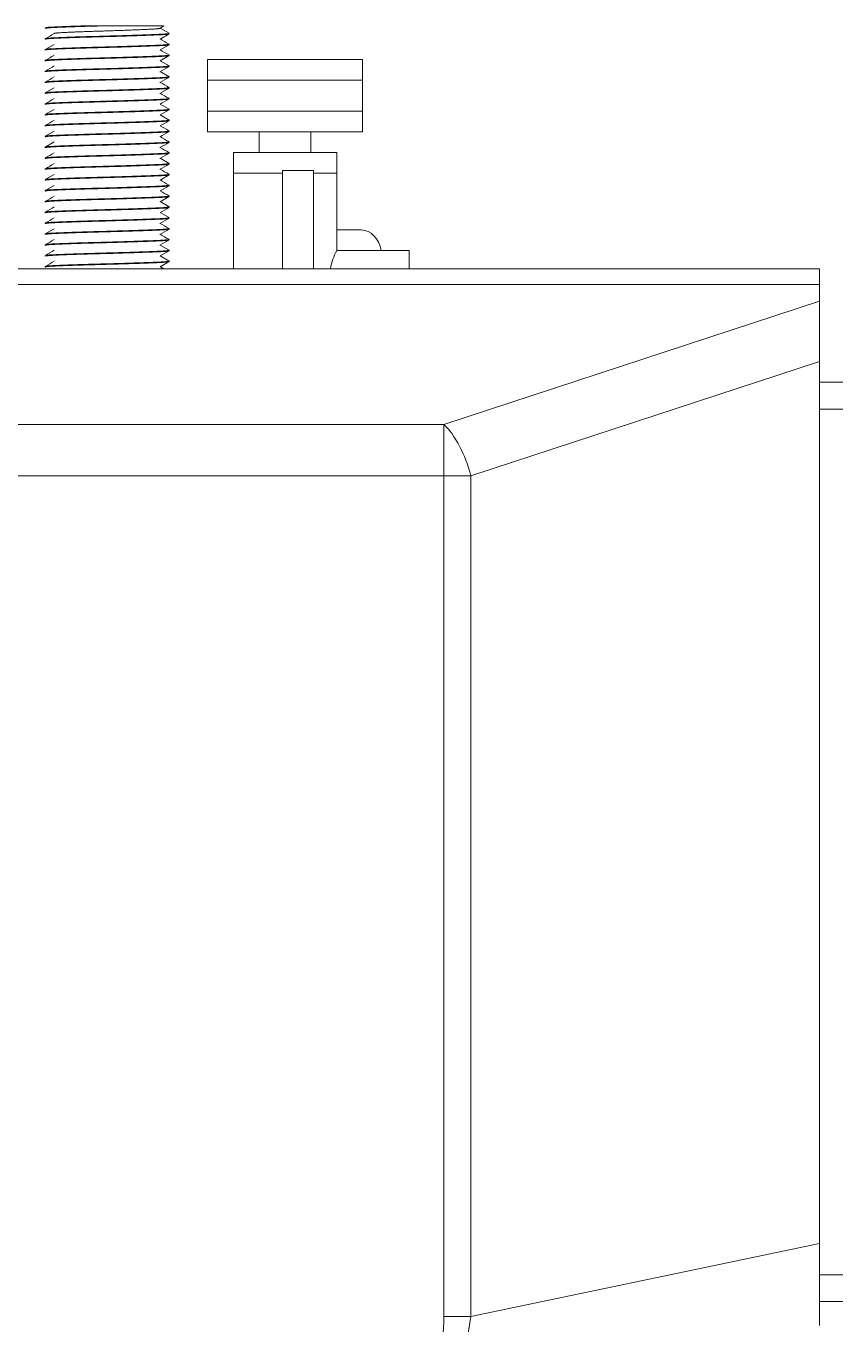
# Model space of a CAD drawing. Header units: millimetres. Extents: x 113490 to 142599, y -20467 to 115.
# Drawn here: x 124668.4 to 124746.8, y -6241.9 to -6116.2 of the extents above; entities that cross this region are included whole.
import ezdxf

# ---------------------------------------------------------------- set-up
doc = ezdxf.new("R2010")
doc.units = ezdxf.units.MM
doc.layers.add('DV1_0', color=7, linetype='Continuous')

msp = doc.modelspace()

# ---------------------------------------------------------------- linework, layer by layer
at = {"layer": 'DV1_0', "color": 7, "linetype": 'Continuous', "lineweight": 15}
for p, q in [((124673.71, -6116.18), (124675.48, -6116.18)), ((124681.77, -6116.18), (124675.48, -6116.18)), ((124681.39, -6116.4), (124681.77, -6116.18)), ((124682.26, -6116.89), (124681.4, -6116.39)), ((124670.26, -6117.42), (124670.26, -6117.47)), ((124681.39, -6117.45), (124682.26, -6116.95)), ((124682.26, -6118), (124682.26, -6117.95)), ((124671.13, -6117.96), (124670.26, -6118.46)), ((124670.26, -6118.47), (124670.26, -6118.52)), ((124681.39, -6118.5), (124682.26, -6118)), ((124681.39, -6119.55), (124682.26, -6119.05)), ((124682.26, -6119.05), (124682.26, -6119)), ((124670.26, -6119.52), (124670.26, -6119.57)), ((124682.26, -6120.04), (124681.4, -6119.54)), ((124682.26, -6120.1), (124682.26, -6120.05)), ((124701, -6119.43), (124686, -6119.43)), ((124686, -6119.43), (124686, -6124.43)), ((124701, -6124.43), (124701, -6119.43)), ((124670.26, -6120.57), (124670.26, -6120.62)), ((124670.26, -6121.62), (124670.26, -6121.67)), ((124682.26, -6121.09), (124681.4, -6120.59)), ((124682.26, -6121.15), (124682.26, -6121.1)), ((124701, -6121.43), (124686, -6121.43)), ((124686, -6121.43), (124686, -6126.43)), ((124701, -6126.43), (124701, -6121.43)), ((124671.13, -6122.16), (124670.26, -6122.66)), ((124670.26, -6122.67), (124670.26, -6122.72)), ((124682.26, -6122.2), (124682.26, -6122.15)), ((124670.26, -6123.72), (124670.26, -6123.77)), ((124682.26, -6123.25), (124682.26, -6123.2)), ((124670.26, -6124.77), (124670.26, -6124.82)), ((124681.39, -6124.8), (124682.26, -6124.3)), ((124681.39, -6125.85), (124682.26, -6125.35)), ((124682.26, -6125.29), (124681.4, -6124.79)), ((124682.26, -6124.3), (124682.26, -6124.25)), ((124682.26, -6125.35), (124682.26, -6125.3)), ((124701, -6124.43), (124686, -6124.43)), ((124670.26, -6125.82), (124670.26, -6125.87)), ((124671.13, -6126.36), (124670.26, -6126.86)), ((124682.26, -6126.4), (124682.26, -6126.35)), ((124701, -6126.43), (124686, -6126.43)), ((124691, -6126.43), (124691, -6128.43)), ((124691, -6126.43), (124691, -6128.43)), ((124696, -6128.43), (124696, -6126.43)), ((124696, -6128.43), (124696, -6126.43)), ((124670.26, -6126.87), (124670.26, -6126.92)), ((124671.13, -6127.41), (124670.26, -6127.91)), ((124670.26, -6127.92), (124670.26, -6127.97)), ((124682.26, -6127.45), (124682.26, -6127.4)), ((124670.26, -6128.97), (124670.26, -6129.02)), ((124682.26, -6129.49), (124681.4, -6128.99)), ((124682.26, -6128.5), (124682.26, -6128.45)), ((124698.5, -6128.43), (124688.5, -6128.43)), ((124688.5, -6128.43), (124688.5, -6139.68)), ((124698.5, -6137.93), (124698.5, -6128.43)), ((124670.26, -6130.02), (124670.26, -6130.07)), ((124682.26, -6129.55), (124682.26, -6129.5)), ((124693.26, -6130.43), (124688.5, -6130.43)), ((124688.5, -6130.43), (124688.5, -6139.68)), ((124693.26, -6130.18), (124696.26, -6130.18)), ((124693.26, -6139.68), (124693.26, -6130.18)), ((124696.26, -6130.18), (124696.26, -6139.68)), ((124698.5, -6130.43), (124696.26, -6130.43)), ((124698.5, -6137.95), (124698.5, -6130.43)), ((124671.13, -6130.56), (124670.26, -6131.06)), ((124670.26, -6131.07), (124670.26, -6131.12)), ((124671.13, -6131.61), (124670.26, -6132.11)), ((124681.39, -6131.1), (124682.26, -6130.6)), ((124681.39, -6132.15), (124682.26, -6131.65)), ((124682.26, -6130.6), (124682.26, -6130.55)), ((124682.26, -6131.65), (124682.26, -6131.6)), ((124670.26, -6132.12), (124670.26, -6132.17)), ((124681.39, -6133.2), (124682.26, -6132.7)), ((124682.26, -6132.7), (124682.26, -6132.65)), ((124670.26, -6133.17), (124670.26, -6133.22)), ((124670.26, -6134.22), (124670.26, -6134.27)), ((124682.26, -6133.69), (124681.4, -6133.19)), ((124682.26, -6134.74), (124681.4, -6134.24)), ((124682.26, -6133.75), (124682.26, -6133.7)), ((124670.26, -6135.27), (124670.26, -6135.32)), ((124682.26, -6134.8), (124682.26, -6134.75)), ((124671.13, -6135.81), (124670.26, -6136.31)), ((124670.26, -6136.32), (124670.26, -6136.37)), ((124682.26, -6135.85), (124682.26, -6135.8)), ((124700.86, -6135.93), (124698.5, -6135.93)), ((124670.26, -6137.37), (124670.26, -6137.42)), ((124681.39, -6138.45), (124682.26, -6137.95)), ((124682.26, -6137.89), (124681.4, -6137.39)), ((124682.26, -6136.9), (124682.26, -6136.85)), ((124682.26, -6137.95), (124682.26, -6137.9)), ((124705.5, -6137.93), (124698.5, -6137.93)), ((124705.5, -6139.68), (124705.5, -6137.93)), ((124670.26, -6138.42), (124670.26, -6138.47)), ((124681.39, -6139.5), (124682.26, -6139)), ((124682.26, -6138.94), (124681.4, -6138.44)), ((124682.26, -6139), (124682.26, -6138.95)), ((124745.26, -6139.68), (124646.28, -6139.68)), ((124670.26, -6139.47), (124670.26, -6139.52)), ((124745.26, -6141.22), (124745.26, -6139.68)), ((124745.26, -6141.22), (124745.26, -6142.84)), ((124745.26, -6148.67), (124745.26, -6142.84)), ((124745.26, -6234.07), (124745.26, -6148.67)), ((124748.26, -6150.68), (124745.26, -6150.68)), ((124745.26, -6242), (124745.26, -6234.07)), ((124748.26, -6239.68), (124745.26, -6239.68))]:
    msp.add_line(p, q, dxfattribs=at)
at = {"layer": 'DV1_0', "color": 7, "linetype": 'Continuous', "lineweight": 20}
for p, q in [((124745.26, -6141.22), (124644.95, -6141.22)), ((124708.88, -6154.76), (124745.26, -6142.84)), ((124711.5, -6159.73), (124745.26, -6148.67)), ((124748.26, -6153.28), (124745.26, -6153.28)), ((123593.64, -6154.76), (124708.88, -6154.76)), ((124708.88, -6159.73), (124708.88, -6154.76)), ((123593.64, -6159.73), (124708.88, -6159.73)), ((124708.88, -6241.13), (124708.88, -6159.73)), ((124708.88, -6159.73), (124711.5, -6159.73)), ((124711.5, -6241.13), (124711.5, -6159.73)), ((124711.5, -6241.13), (124745.26, -6234.07)), ((124748.26, -6237.08), (124745.26, -6237.08)), ((124708.88, -6241.13), (124711.5, -6241.13)), ((124710.13, -6249.35), (124711.5, -6241.13))]:
    msp.add_line(p, q, dxfattribs=at)
at = {"layer": 'DV1_0', "color": 7, "linetype": 'Continuous', "lineweight": 15}
msp.add_arc((124702.85, -6140.43), 5.01, 150.0584, 171.281, dxfattribs=at)
msp.add_ellipse((124700.86, -6138.43), major_axis=(0, -2.5), ratio=0.790252, start_param=1.772154, end_param=3.141593, dxfattribs=at)
at = {"layer": 'DV1_0', "color": 7, "linetype": 'Continuous', "lineweight": 20}
msp.add_ellipse((124708.88, -6159.73), major_axis=(-1.87, 5.7), ratio=0.419085, start_param=4.575942, end_param=5.619674, dxfattribs=at)
at = {"layer": 'DV1_0', "color": 7, "linetype": 'Continuous', "lineweight": 15}
for points, weights, knots in [([(124670.27, -6116.43), (124670.18, -6116.39), (124670.72, -6116.35), (124672.04, -6116.27), (124675.48, -6116.18)], [0.934054680659, 0.941367301959, 1, 0.866025403784, 1], [0.993465271, 0.993465271, 0.993465271, 0.995454545, 0.995454545, 1, 1, 1]), ([(124670.28, -6116.36), (124670.36, -6116.33), (124670.72, -6116.3), (124671.61, -6116.25), (124673.71, -6116.18)], [0.943539393352, 0.959567449469, 1, 0.90591222949, 0.943976505854], [0.995551337, 0.995551337, 0.995551337, 0.996888464, 0.996888464, 1, 1, 1]), ([(124671.13, -6116.91), (124671.18, -6116.88), (124671.52, -6116.85), (124672.65, -6116.77), (124675.59, -6116.68), (124678.53, -6116.59), (124680.33, -6116.5), (124681.29, -6116.46), (124681.39, -6116.4)], [0.94124261157, 0.956492467926, 1, 0.866025403784, 1, 0.866025403784, 1, 0.924204716373, 0.934170840989], [0.98129043, 0.98129043, 0.98129043, 0.9827477, 0.9827477, 0.98723513, 0.98723513, 0.99172257, 0.99172257, 0.9942613, 0.9942613, 0.9942613]), ([(124670.26, -6118.46), (124670.3, -6118.43), (124670.72, -6118.4), (124672.04, -6118.32), (124675.48, -6118.23), (124678.91, -6118.14), (124681.02, -6118.05), (124682.4, -6118), (124682.25, -6117.93)], [0.939349105633, 0.953615094139, 1, 0.866025403784, 1, 0.866025403784, 1, 0.907909508112, 0.942420012767], [0.9421871, 0.9421871, 0.9421871, 0.94372108, 0.94372108, 0.9481517, 0.9481517, 0.95258231, 0.95258231, 0.95562779, 0.95562779, 0.95562779]), ([(124670.27, -6117.41), (124670.32, -6117.38), (124670.72, -6117.35), (124672.04, -6117.27), (124675.48, -6117.18), (124678.91, -6117.09), (124681.02, -6117), (124682.41, -6116.95), (124682.24, -6116.88)], [0.940761018319, 0.955795124554, 1, 0.866025403784, 1, 0.866025403784, 1, 0.907682754736, 0.942590729982], [0.96884289, 0.96884289, 0.96884289, 0.97030477, 0.97030477, 0.97473539, 0.97473539, 0.979166, 0.979166, 0.98221899, 0.98221899, 0.98221899]), ([(124670.3, -6117.45), (124670.39, -6117.43), (124670.72, -6117.4), (124672.04, -6117.32), (124675.48, -6117.23), (124678.91, -6117.14), (124681.02, -6117.05), (124682.18, -6117.01), (124682.26, -6116.95)], [0.946469933917, 0.963037085539, 1, 0.866025403784, 1, 0.866025403784, 1, 0.921425778153, 0.935016914714], [0.96692775, 0.96692775, 0.96692775, 0.96818182, 0.96818182, 0.97272727, 0.97272727, 0.97727273, 0.97727273, 0.97993857, 0.97993857, 0.97993857]), ([(124670.27, -6118.53), (124670.18, -6118.49), (124670.72, -6118.45), (124672.04, -6118.37), (124675.48, -6118.28), (124678.91, -6118.19), (124681.02, -6118.1), (124682.2, -6118.06), (124682.26, -6118)], [0.933910759492, 0.940768889885, 1, 0.866025403784, 1, 0.866025403784, 1, 0.92065327699, 0.935293065308], [0.93889951, 0.93889951, 0.93889951, 0.94090909, 0.94090909, 0.94545455, 0.94545455, 0.95, 0.95, 0.95269205, 0.95269205, 0.95269205]), ([(124670.27, -6119.58), (124670.2, -6119.54), (124670.72, -6119.5), (124672.04, -6119.42), (124675.48, -6119.33), (124678.91, -6119.24), (124681.02, -6119.15), (124682.17, -6119.11), (124682.25, -6119.05)], [0.93460906882, 0.943353703163, 1, 0.866025403784, 1, 0.866025403784, 1, 0.92211291563, 0.934786252161], [0.91171448, 0.91171448, 0.91171448, 0.91363636, 0.91363636, 0.91818182, 0.91818182, 0.92272727, 0.92272727, 0.92536981, 0.92536981, 0.92536981]), ([(124670.27, -6119.51), (124670.33, -6119.48), (124670.72, -6119.45), (124672.04, -6119.37), (124675.48, -6119.28), (124678.91, -6119.19), (124681.02, -6119.1), (124682.33, -6119.05), (124682.26, -6118.99)], [0.941454400146, 0.956792663151, 1, 0.866025403784, 1, 0.866025403784, 1, 0.912547273733, 0.939265137228], [0.9157085, 0.9157085, 0.9157085, 0.91713739, 0.91713739, 0.921568, 0.921568, 0.92599862, 0.92599862, 0.92889073, 0.92889073, 0.92889073]), ([(124670.26, -6120.62), (124670.23, -6120.59), (124670.72, -6120.55), (124672.04, -6120.47), (124675.48, -6120.38), (124678.91, -6120.29), (124681.02, -6120.2), (124682.13, -6120.16), (124682.25, -6120.11)], [0.935417002949, 0.945703550235, 1, 0.866025403784, 1, 0.866025403784, 1, 0.924933182187, 0.933987194677], [0.88452148, 0.88452148, 0.88452148, 0.88636364, 0.88636364, 0.89090909, 0.89090909, 0.89545455, 0.89545455, 0.89800139, 0.89800139, 0.89800139]), ([(124670.28, -6120.56), (124670.36, -6120.53), (124670.72, -6120.5), (124672.04, -6120.42), (124675.48, -6120.33), (124678.91, -6120.24), (124681.02, -6120.15), (124682.33, -6120.1), (124682.26, -6120.04)], [0.943575641735, 0.959613130463, 1, 0.866025403784, 1, 0.866025403784, 1, 0.91235582169, 0.939382666225], [0.88921808, 0.88921808, 0.88921808, 0.89055369, 0.89055369, 0.89498431, 0.89498431, 0.89941493, 0.89941493, 0.90231337, 0.90231337, 0.90231337]), ([(124670.26, -6121.67), (124670.23, -6121.64), (124670.72, -6121.6), (124672.04, -6121.52), (124675.48, -6121.43), (124678.91, -6121.34), (124681.02, -6121.25), (124682.11, -6121.21), (124682.24, -6121.16)], [0.935577878444, 0.946121258119, 1, 0.866025403784, 1, 0.866025403784, 1, 0.92618059583, 0.933709515685], [0.85726293, 0.85726293, 0.85726293, 0.85909091, 0.85909091, 0.86363636, 0.86363636, 0.86818182, 0.86818182, 0.87068634, 0.87068634, 0.87068634]), ([(124670.44, -6121.58), (124670.54, -6121.57), (124670.72, -6121.55), (124672.04, -6121.47), (124675.48, -6121.38), (124678.91, -6121.29), (124681.02, -6121.2), (124682.39, -6121.15), (124682.25, -6121.08)], [0.966249640815, 0.980198004008, 1, 0.866025403784, 1, 0.866025403784, 1, 0.908463633632, 0.94200928437], [0.86331514, 0.86331514, 0.86331514, 0.86397, 0.86397, 0.86840062, 0.86840062, 0.87283123, 0.87283123, 0.87585839, 0.87585839, 0.87585839]), ([(124670.26, -6122.66), (124670.3, -6122.63), (124670.72, -6122.6), (124672.04, -6122.52), (124675.48, -6122.43), (124678.91, -6122.34), (124681.02, -6122.25), (124682.41, -6122.2), (124682.24, -6122.13)], [0.93930895393, 0.953549715117, 1, 0.866025403784, 1, 0.866025403784, 1, 0.907274261859, 0.94290214831], [0.83585017, 0.83585017, 0.83585017, 0.83738631, 0.83738631, 0.84181693, 0.84181693, 0.84624754, 0.84624754, 0.84931403, 0.84931403, 0.84931403]), ([(124670.27, -6122.73), (124670.21, -6122.69), (124670.72, -6122.65), (124672.04, -6122.57), (124675.48, -6122.48), (124678.91, -6122.39), (124681.02, -6122.3), (124682.12, -6122.26), (124682.25, -6122.21)], [0.934768545125, 0.943857940206, 1, 0.866025403784, 1, 0.866025403784, 1, 0.925238167009, 0.933915013142], [0.82991341, 0.82991341, 0.82991341, 0.83181818, 0.83181818, 0.83636364, 0.83636364, 0.84090909, 0.84090909, 0.84344559, 0.84344559, 0.84344559]), ([(124670.27, -6123.78), (124670.18, -6123.74), (124670.72, -6123.7), (124672.04, -6123.62), (124675.48, -6123.53), (124678.91, -6123.44), (124681.02, -6123.35), (124682.16, -6123.31), (124682.25, -6123.25)], [0.93390975756, 0.940764562018, 1, 0.866025403784, 1, 0.866025403784, 1, 0.922984539313, 0.934513942389], [0.80253573, 0.80253573, 0.80253573, 0.80454545, 0.80454545, 0.80909091, 0.80909091, 0.81363636, 0.81363636, 0.81624932, 0.81624932, 0.81624932]), ([(124670.27, -6123.71), (124670.32, -6123.68), (124670.72, -6123.65), (124672.04, -6123.57), (124675.48, -6123.48), (124678.91, -6123.39), (124681.02, -6123.3), (124682.34, -6123.25), (124682.26, -6123.19)], [0.940729560589, 0.955748829838, 1, 0.866025403784, 1, 0.866025403784, 1, 0.911503475613, 0.939919187572], [0.80933921, 0.80933921, 0.80933921, 0.81080262, 0.81080262, 0.81523323, 0.81523323, 0.81966385, 0.81966385, 0.82259048, 0.82259048, 0.82259048]), ([(124670.28, -6124.83), (124670.17, -6124.79), (124670.72, -6124.75), (124672.04, -6124.67), (124675.48, -6124.58), (124678.91, -6124.49), (124681.02, -6124.4), (124682.19, -6124.36), (124682.26, -6124.3)], [0.933700019724, 0.939798095358, 1, 0.866025403784, 1, 0.866025403784, 1, 0.921036867031, 0.935153714064], [0.77523021, 0.77523021, 0.77523021, 0.77727273, 0.77727273, 0.78181818, 0.78181818, 0.78636364, 0.78636364, 0.78904268, 0.78904268, 0.78904268]), ([(124670.27, -6125.88), (124670.18, -6125.84), (124670.72, -6125.8), (124672.04, -6125.72), (124675.48, -6125.63), (124678.91, -6125.54), (124681.02, -6125.45), (124682.19, -6125.41), (124682.26, -6125.35)], [0.934051770002, 0.941355624956, 1, 0.866025403784, 1, 0.866025403784, 1, 0.920807291095, 0.935236586971], [0.74801033, 0.74801033, 0.74801033, 0.75, 0.75, 0.75454545, 0.75454545, 0.75909091, 0.75909091, 0.76177774, 0.76177774, 0.76177774]), ([(124670.28, -6125.81), (124670.34, -6125.78), (124670.72, -6125.75), (124672.04, -6125.67), (124675.48, -6125.58), (124678.91, -6125.49), (124681.02, -6125.4), (124682.38, -6125.35), (124682.25, -6125.28)], [0.942580918485, 0.958329672037, 1, 0.866025403784, 1, 0.866025403784, 1, 0.909439909267, 0.941307954393], [0.75625717, 0.75625717, 0.75625717, 0.75763523, 0.75763523, 0.76206585, 0.76206585, 0.76649646, 0.76649646, 0.76949134, 0.76949134, 0.76949134]), ([(124670.46, -6124.73), (124670.56, -6124.71), (124670.72, -6124.7), (124672.04, -6124.62), (124675.48, -6124.53), (124678.91, -6124.44), (124681.02, -6124.35), (124682.32, -6124.3), (124682.26, -6124.24)], [0.969334210237, 0.982338959679, 1, 0.866025403784, 1, 0.866025403784, 1, 0.912970810943, 0.939009023645], [0.78363486, 0.78363486, 0.78363486, 0.78421893, 0.78421893, 0.78864954, 0.78864954, 0.79308016, 0.79308016, 0.79595826, 0.79595826, 0.79595826]), ([(124670.26, -6126.86), (124670.3, -6126.83), (124670.72, -6126.8), (124672.04, -6126.72), (124675.48, -6126.63), (124678.91, -6126.54), (124681.02, -6126.45), (124682.42, -6126.4), (124682.24, -6126.33)], [0.939523839461, 0.953897229977, 1, 0.866025403784, 1, 0.866025403784, 1, 0.907043390267, 0.943080358976], [0.7295269, 0.7295269, 0.7295269, 0.73105154, 0.73105154, 0.73548216, 0.73548216, 0.73991277, 0.73991277, 0.7429869, 0.7429869, 0.7429869]), ([(124670.27, -6126.93), (124670.21, -6126.89), (124670.72, -6126.85), (124672.04, -6126.77), (124675.48, -6126.68), (124678.91, -6126.59), (124681.02, -6126.5), (124682.16, -6126.46), (124682.25, -6126.4)], [0.934839138405, 0.944073807042, 1, 0.866025403784, 1, 0.866025403784, 1, 0.922874719936, 0.934547002887], [0.72082982, 0.72082982, 0.72082982, 0.72272727, 0.72272727, 0.72727273, 0.72727273, 0.73181818, 0.73181818, 0.73443487, 0.73443487, 0.73443487]), ([(124670.26, -6127.97), (124670.23, -6127.94), (124670.72, -6127.9), (124672.04, -6127.82), (124675.48, -6127.73), (124678.91, -6127.64), (124681.02, -6127.55), (124682.5, -6127.49), (124682.22, -6127.42)], [0.93554962901, 0.946048878214, 1, 0.866025403784, 1, 0.866025403784, 1, 0.90228664106, 0.947106281435], [0.69362411, 0.69362411, 0.69362411, 0.69545455, 0.69545455, 0.7, 0.7, 0.70454545, 0.70454545, 0.70786065, 0.70786065, 0.70786065]), ([(124670.27, -6127.91), (124670.31, -6127.88), (124670.72, -6127.85), (124672.04, -6127.77), (124675.48, -6127.68), (124678.91, -6127.59), (124681.02, -6127.5), (124682.37, -6127.45), (124682.25, -6127.39)], [0.940098088368, 0.954798727138, 1, 0.866025403784, 1, 0.866025403784, 1, 0.910256466836, 0.940743215714], [0.70297302, 0.70297302, 0.70297302, 0.70446785, 0.70446785, 0.70889846, 0.70889846, 0.71332908, 0.71332908, 0.71629695, 0.71629695, 0.71629695]), ([(124670.26, -6129.02), (124670.23, -6128.99), (124670.72, -6128.95), (124672.04, -6128.87), (124675.48, -6128.78), (124678.91, -6128.69), (124681.02, -6128.6), (124682.11, -6128.56), (124682.24, -6128.51)], [0.935451846914, 0.945795179535, 1, 0.866025403784, 1, 0.866025403784, 1, 0.926121506688, 0.933721620936], [0.66634277, 0.66634277, 0.66634277, 0.66818182, 0.66818182, 0.67272727, 0.67272727, 0.67727273, 0.67727273, 0.67977926, 0.67977926, 0.67977926]), ([(124670.28, -6128.96), (124670.35, -6128.93), (124670.72, -6128.9), (124672.04, -6128.82), (124675.48, -6128.73), (124678.91, -6128.64), (124681.02, -6128.55), (124682.32, -6128.5), (124682.26, -6128.44)], [0.94284236783, 0.958673231164, 1, 0.866025403784, 1, 0.866025403784, 1, 0.913243912617, 0.938846718795], [0.67651746, 0.67651746, 0.67651746, 0.67788416, 0.67788416, 0.68231477, 0.68231477, 0.68674539, 0.68674539, 0.68961446, 0.68961446, 0.68961446]), ([(124670.27, -6130.08), (124670.2, -6130.04), (124670.72, -6130), (124672.04, -6129.92), (124675.48, -6129.83), (124678.91, -6129.74), (124681.02, -6129.65), (124682.13, -6129.61), (124682.25, -6129.56)], [0.934477912325, 0.942919794707, 1, 0.866025403784, 1, 0.866025403784, 1, 0.924715038916, 0.934040526761], [0.63897249, 0.63897249, 0.63897249, 0.64090909, 0.64090909, 0.64545455, 0.64545455, 0.65, 0.65, 0.65255425, 0.65255425, 0.65255425]), ([(124670.28, -6130.01), (124670.35, -6129.98), (124670.72, -6129.95), (124672.04, -6129.87), (124675.48, -6129.78), (124678.91, -6129.69), (124681.02, -6129.6), (124682.36, -6129.55), (124682.25, -6129.49)], [0.943212962527, 0.959152478095, 1, 0.866025403784, 1, 0.866025403784, 1, 0.910499596591, 0.940578911079], [0.64994961, 0.64994961, 0.64994961, 0.65130046, 0.65130046, 0.65573108, 0.65573108, 0.66016169, 0.66016169, 0.66312152, 0.66312152, 0.66312152]), ([(124670.26, -6132.11), (124670.3, -6132.08), (124670.72, -6132.05), (124672.04, -6131.97), (124675.48, -6131.88), (124678.91, -6131.79), (124681.02, -6131.7), (124682.39, -6131.65), (124682.25, -6131.58)], [0.939621812094, 0.954053767343, 1, 0.866025403784, 1, 0.866025403784, 1, 0.908901691805, 0.941691075612], [0.59661361, 0.59661361, 0.59661361, 0.59813308, 0.59813308, 0.60256369, 0.60256369, 0.60699431, 0.60699431, 0.61000698, 0.61000698, 0.61000698]), ([(124670.28, -6132.18), (124670.17, -6132.14), (124670.72, -6132.1), (124672.04, -6132.02), (124675.48, -6131.93), (124678.91, -6131.84), (124681.02, -6131.75), (124682.19, -6131.71), (124682.26, -6131.65)], [0.933746043408, 0.940021593866, 1, 0.866025403784, 1, 0.866025403784, 1, 0.920771055643, 0.935249811122], [0.5843287, 0.5843287, 0.5843287, 0.58636364, 0.58636364, 0.59090909, 0.59090909, 0.59545455, 0.59545455, 0.5981426, 0.5981426, 0.5981426]), ([(124670.27, -6131.06), (124670.31, -6131.03), (124670.72, -6131), (124672.04, -6130.92), (124675.48, -6130.83), (124678.91, -6130.74), (124681.02, -6130.65), (124682.42, -6130.6), (124682.24, -6130.53)], [0.940035433601, 0.954702188343, 1, 0.866025403784, 1, 0.866025403784, 1, 0.907200758722, 0.942958712987], [0.62321875, 0.62321875, 0.62321875, 0.62471677, 0.62471677, 0.62914739, 0.62914739, 0.633578, 0.633578, 0.63664693, 0.63664693, 0.63664693]), ([(124670.3, -6131.1), (124670.39, -6131.08), (124670.72, -6131.05), (124672.04, -6130.97), (124675.48, -6130.88), (124678.91, -6130.79), (124681.02, -6130.7), (124682.17, -6130.66), (124682.25, -6130.6)], [0.946888185543, 0.963500095347, 1, 0.866025403784, 1, 0.866025403784, 1, 0.92237549491, 0.934701830661], [0.612398, 0.612398, 0.612398, 0.61363636, 0.61363636, 0.61818182, 0.61818182, 0.62272727, 0.62272727, 0.6253609, 0.6253609, 0.6253609]), ([(124670.27, -6133.23), (124670.19, -6133.19), (124670.72, -6133.15), (124672.04, -6133.07), (124675.48, -6132.98), (124678.91, -6132.89), (124681.02, -6132.8), (124682.19, -6132.76), (124682.26, -6132.7)], [0.934226060047, 0.942028220982, 1, 0.866025403784, 1, 0.866025403784, 1, 0.921123300453, 0.935122920853], [0.55712406, 0.55712406, 0.55712406, 0.55909091, 0.55909091, 0.56363636, 0.56363636, 0.56818182, 0.56818182, 0.57085793, 0.57085793, 0.57085793]), ([(124670.27, -6133.16), (124670.34, -6133.13), (124670.72, -6133.1), (124672.04, -6133.02), (124675.48, -6132.93), (124678.91, -6132.84), (124681.02, -6132.75), (124682.32, -6132.7), (124682.26, -6132.64)], [0.942164850857, 0.957773108412, 1, 0.866025403784, 1, 0.866025403784, 1, 0.913075289833, 0.938946668642], [0.57015292, 0.57015292, 0.57015292, 0.57154939, 0.57154939, 0.57598, 0.57598, 0.58041062, 0.58041062, 0.58328527, 0.58328527, 0.58328527]), ([(124670.26, -6134.28), (124670.22, -6134.24), (124670.72, -6134.2), (124672.04, -6134.12), (124675.48, -6134.03), (124678.91, -6133.94), (124681.02, -6133.85), (124682.15, -6133.81), (124682.25, -6133.75)], [0.935065739208, 0.944739910542, 1, 0.866025403784, 1, 0.866025403784, 1, 0.923694365367, 0.934308938613], [0.52994333, 0.52994333, 0.52994333, 0.53181818, 0.53181818, 0.53636364, 0.53636364, 0.54090909, 0.54090909, 0.54349797, 0.54349797, 0.54349797]), ([(124670.28, -6134.21), (124670.36, -6134.18), (124670.72, -6134.15), (124672.04, -6134.07), (124675.48, -6133.98), (124678.91, -6133.89), (124681.02, -6133.8), (124682.34, -6133.75), (124682.26, -6133.69)], [0.943546270571, 0.959576122328, 1, 0.866025403784, 1, 0.866025403784, 1, 0.911520502807, 0.939908257237], [0.54362885, 0.54362885, 0.54362885, 0.54496569, 0.54496569, 0.54939631, 0.54939631, 0.55382692, 0.55382692, 0.55675299, 0.55675299, 0.55675299]), ([(124670.26, -6135.32), (124670.23, -6135.29), (124670.72, -6135.25), (124672.04, -6135.17), (124675.48, -6135.08), (124678.91, -6134.99), (124681.02, -6134.9), (124682.49, -6134.84), (124682.22, -6134.78)], [0.93562264502, 0.946235146384, 1, 0.866025403784, 1, 0.866025403784, 1, 0.902713567653, 0.946717352797], [0.50272133, 0.50272133, 0.50272133, 0.50454545, 0.50454545, 0.50909091, 0.50909091, 0.51363636, 0.51363636, 0.51693707, 0.51693707, 0.51693707]), ([(124670.27, -6135.26), (124670.32, -6135.23), (124670.72, -6135.2), (124672.04, -6135.12), (124675.48, -6135.03), (124678.91, -6134.94), (124681.02, -6134.85), (124682.41, -6134.8), (124682.24, -6134.73)], [0.940792229038, 0.955840962974, 1, 0.866025403784, 1, 0.866025403784, 1, 0.907707253541, 0.942572211447], [0.51692164, 0.51692164, 0.51692164, 0.518382, 0.518382, 0.52281262, 0.52281262, 0.52724323, 0.52724323, 0.53029541, 0.53029541, 0.53029541]), ([(124670.26, -6136.31), (124670.3, -6136.28), (124670.72, -6136.25), (124672.04, -6136.17), (124675.48, -6136.08), (124678.91, -6135.99), (124681.02, -6135.9), (124682.4, -6135.85), (124682.25, -6135.78)], [0.939342569449, 0.953604465416, 1, 0.866025403784, 1, 0.866025403784, 1, 0.907878494719, 0.942443271389], [0.49026398, 0.49026398, 0.49026398, 0.49179831, 0.49179831, 0.49622892, 0.49622892, 0.50065954, 0.50065954, 0.50370605, 0.50370605, 0.50370605]), ([(124670.26, -6136.37), (124670.22, -6136.34), (124670.72, -6136.3), (124672.04, -6136.22), (124675.48, -6136.13), (124678.91, -6136.04), (124681.02, -6135.95), (124682.49, -6135.89), (124682.22, -6135.83)], [0.935258589391, 0.945278342331, 1, 0.866025403784, 1, 0.866025403784, 1, 0.902711539437, 0.94671918763], [0.47541615, 0.47541615, 0.47541615, 0.47727273, 0.47727273, 0.48181818, 0.48181818, 0.48636364, 0.48636364, 0.48966441, 0.48966441, 0.48966441]), ([(124670.27, -6137.36), (124670.33, -6137.33), (124670.72, -6137.3), (124672.04, -6137.22), (124675.48, -6137.13), (124678.91, -6137.04), (124681.02, -6136.95), (124682.33, -6136.9), (124682.26, -6136.84)], [0.941426561402, 0.956753420399, 1, 0.866025403784, 1, 0.866025403784, 1, 0.912519834205, 0.939281914682], [0.46378443, 0.46378443, 0.46378443, 0.46521462, 0.46521462, 0.46964523, 0.46964523, 0.47407585, 0.47407585, 0.47696887, 0.47696887, 0.47696887]), ([(124670.28, -6138.41), (124670.36, -6138.38), (124670.72, -6138.35), (124672.04, -6138.27), (124675.48, -6138.18), (124678.91, -6138.09), (124681.02, -6138), (124682.33, -6137.95), (124682.26, -6137.89)], [0.943571165447, 0.959607493594, 1, 0.866025403784, 1, 0.866025403784, 1, 0.912383962252, 0.93936532263], [0.43729512, 0.43729512, 0.43729512, 0.43863092, 0.43863092, 0.44306154, 0.44306154, 0.44749216, 0.44749216, 0.45038967, 0.45038967, 0.45038967]), ([(124670.3, -6138.45), (124670.39, -6138.43), (124670.72, -6138.4), (124672.04, -6138.32), (124675.48, -6138.23), (124678.91, -6138.14), (124681.02, -6138.05), (124682.18, -6138.01), (124682.26, -6137.95)], [0.946583699952, 0.963163729945, 1, 0.866025403784, 1, 0.866025403784, 1, 0.921819816809, 0.934882917292], [0.4214775, 0.4214775, 0.4214775, 0.42272727, 0.42272727, 0.42727273, 0.42727273, 0.43181818, 0.43181818, 0.43447066, 0.43447066, 0.43447066]), ([(124670.31, -6137.4), (124670.41, -6137.38), (124670.72, -6137.35), (124672.04, -6137.27), (124675.48, -6137.18), (124678.91, -6137.09), (124681.02, -6137), (124682.14, -6136.96), (124682.25, -6136.9)], [0.948473955181, 0.965195112977, 1, 0.866025403784, 1, 0.866025403784, 1, 0.924125294751, 0.934191821038], [0.44881915, 0.44881915, 0.44881915, 0.45, 0.45, 0.45454545, 0.45454545, 0.45909091, 0.45909091, 0.46166517, 0.46166517, 0.46166517]), ([(124670.28, -6139.53), (124670.17, -6139.49), (124670.72, -6139.45), (124672.04, -6139.37), (124675.48, -6139.28), (124678.91, -6139.19), (124681.02, -6139.1), (124682.2, -6139.06), (124682.26, -6139)], [0.933822011779, 0.940375682445, 1, 0.866025403784, 1, 0.866025403784, 1, 0.920644715726, 0.935296225577], [0.39343163, 0.39343163, 0.39343163, 0.39545455, 0.39545455, 0.4, 0.4, 0.40454545, 0.40454545, 0.4072378, 0.4072378, 0.4072378]), ([(124670.44, -6139.43), (124670.55, -6139.42), (124670.72, -6139.4), (124672.04, -6139.32), (124675.48, -6139.23), (124678.91, -6139.14), (124681.02, -6139.05), (124682.39, -6139), (124682.25, -6138.93)], [0.966334539067, 0.980258229091, 1, 0.866025403784, 1, 0.866025403784, 1, 0.908497218785, 0.941984685074], [0.41139436, 0.41139436, 0.41139436, 0.41204723, 0.41204723, 0.41647785, 0.41647785, 0.42090846, 0.42090846, 0.42393451, 0.42393451, 0.42393451])]:
    msp.add_rational_spline(points, weights, degree=2, knots=knots, dxfattribs=at)
for points in [[(124671.13, -6116.91), (124670.84, -6117.08), (124670.56, -6117.24), (124670.27, -6117.41)], [(124682.24, -6117.93), (124681.96, -6117.77), (124681.68, -6117.61), (124681.4, -6117.44)], [(124671.14, -6119.01), (124670.85, -6119.18), (124670.56, -6119.34), (124670.27, -6119.51)], [(124682.24, -6118.98), (124681.96, -6118.82), (124681.68, -6118.66), (124681.4, -6118.49)], [(124671.15, -6120.05), (124670.86, -6120.22), (124670.57, -6120.39), (124670.28, -6120.56)], [(124681.38, -6120.61), (124681.67, -6120.44), (124681.96, -6120.27), (124682.25, -6120.1)], [(124671.14, -6121.11), (124670.85, -6121.28), (124670.56, -6121.44), (124670.27, -6121.61)], [(124681.38, -6121.66), (124681.67, -6121.49), (124681.96, -6121.32), (124682.25, -6121.16)], [(124682.25, -6122.13), (124681.97, -6121.97), (124681.68, -6121.81), (124681.4, -6121.64)], [(124681.38, -6122.71), (124681.67, -6122.54), (124681.96, -6122.37), (124682.25, -6122.21)], [(124682.24, -6123.18), (124681.96, -6123.02), (124681.68, -6122.86), (124681.4, -6122.69)], [(124671.13, -6123.21), (124670.84, -6123.38), (124670.56, -6123.54), (124670.27, -6123.71)], [(124681.39, -6123.75), (124681.68, -6123.59), (124681.97, -6123.42), (124682.26, -6123.25)], [(124682.26, -6124.24), (124681.97, -6124.07), (124681.69, -6123.91), (124681.4, -6123.74)], [(124671.14, -6125.31), (124670.85, -6125.47), (124670.56, -6125.64), (124670.27, -6125.81)], [(124671.14, -6124.26), (124670.85, -6124.42), (124670.57, -6124.59), (124670.28, -6124.76)], [(124681.39, -6126.9), (124681.68, -6126.74), (124681.97, -6126.57), (124682.25, -6126.4)], [(124682.25, -6126.33), (124681.97, -6126.17), (124681.68, -6126.01), (124681.4, -6125.84)], [(124681.38, -6127.96), (124681.67, -6127.79), (124681.96, -6127.62), (124682.25, -6127.46)], [(124682.24, -6127.38), (124681.96, -6127.22), (124681.68, -6127.06), (124681.4, -6126.89)], [(124682.25, -6128.44), (124681.97, -6128.27), (124681.69, -6128.11), (124681.4, -6127.94)], [(124671.14, -6128.46), (124670.85, -6128.62), (124670.56, -6128.79), (124670.27, -6128.96)], [(124681.38, -6129.01), (124681.67, -6128.84), (124681.96, -6128.67), (124682.25, -6128.51)], [(124671.14, -6129.51), (124670.85, -6129.67), (124670.57, -6129.84), (124670.28, -6130.01)], [(124681.38, -6130.06), (124681.67, -6129.89), (124681.96, -6129.72), (124682.25, -6129.55)], [(124682.25, -6130.54), (124681.97, -6130.37), (124681.69, -6130.21), (124681.4, -6130.04)], [(124682.24, -6131.58), (124681.96, -6131.42), (124681.68, -6131.26), (124681.4, -6131.09)], [(124671.14, -6132.66), (124670.85, -6132.82), (124670.56, -6132.99), (124670.27, -6133.16)], [(124682.25, -6132.63), (124681.97, -6132.47), (124681.68, -6132.31), (124681.4, -6132.14)], [(124671.14, -6133.7), (124670.86, -6133.87), (124670.57, -6134.04), (124670.28, -6134.21)], [(124681.39, -6134.25), (124681.67, -6134.09), (124681.96, -6133.92), (124682.25, -6133.75)], [(124671.13, -6134.76), (124670.84, -6134.93), (124670.56, -6135.09), (124670.27, -6135.26)], [(124681.38, -6135.31), (124681.67, -6135.14), (124681.96, -6134.97), (124682.25, -6134.81)], [(124682.24, -6135.78), (124681.96, -6135.62), (124681.68, -6135.46), (124681.4, -6135.29)], [(124681.38, -6136.36), (124681.67, -6136.19), (124681.96, -6136.02), (124682.25, -6135.86)], [(124682.24, -6136.83), (124681.96, -6136.67), (124681.68, -6136.51), (124681.4, -6136.34)], [(124671.14, -6136.86), (124670.85, -6137.03), (124670.56, -6137.19), (124670.27, -6137.36)], [(124671.15, -6137.9), (124670.86, -6138.07), (124670.57, -6138.24), (124670.28, -6138.41)], [(124681.38, -6137.4), (124681.67, -6137.24), (124681.96, -6137.07), (124682.25, -6136.9)], [(124671.14, -6138.96), (124670.85, -6139.13), (124670.56, -6139.29), (124670.27, -6139.46)], [(124681.72, -6139.68), (124681.62, -6139.62), (124681.51, -6139.56), (124681.4, -6139.49)]]:
    msp.add_open_spline(points, degree=3, dxfattribs=at)
at = {"layer": 'DV1_0', "color": 7, "linetype": 'Continuous', "lineweight": 20}
msp.add_open_spline([(124707.36, -6248.19), (124707.55, -6247.73), (124707.91, -6246.8), (124708.31, -6245.5), (124708.64, -6244.04), (124708.84, -6242.55), (124708.88, -6241.6), (124708.88, -6241.13)], degree=3, dxfattribs=at)

doc.saveas('drawing.dxf')
